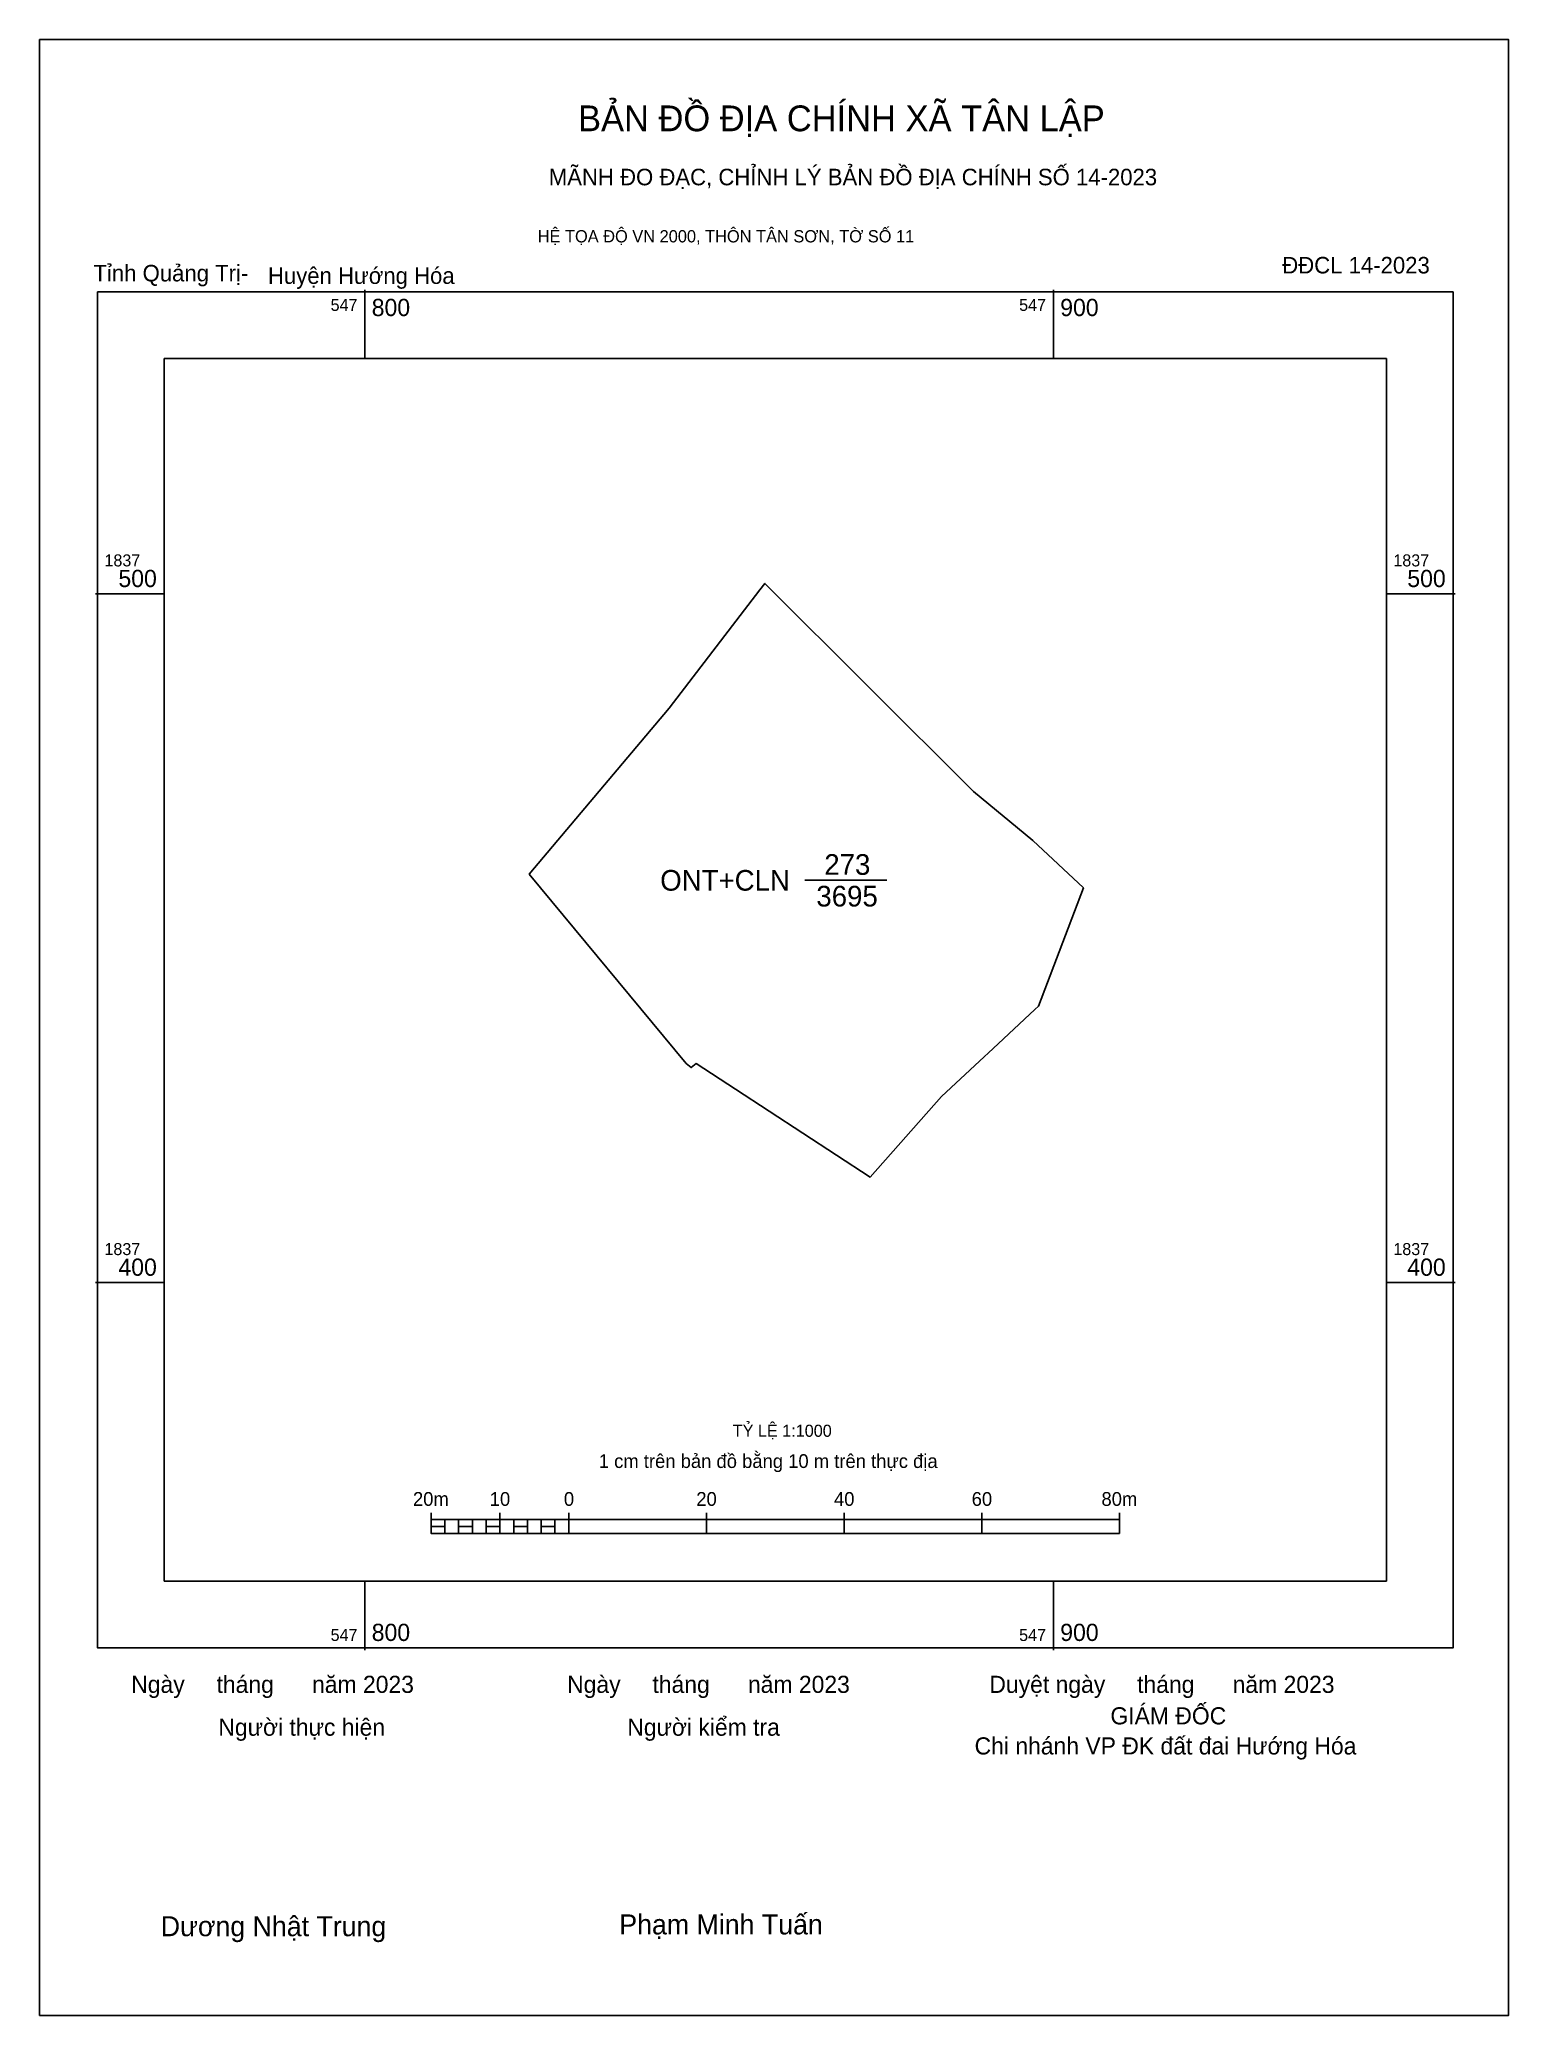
# Model space of a CAD drawing. Extents: x 547753 to 547966, y 1837294 to 1837581.
import ezdxf

# ---------------------------------------------------------------- set-up
doc = ezdxf.new("R2010")
doc.units = 0
for name, color, linetype in [('Level 10', 7, 'Continuous'), ('Level 13', 7, 'Continuous'), ('Level 15', 7, 'Continuous'), ('Level 27', 7, 'Continuous'), ('Level 6', 7, 'Continuous'), ('Level 62', 7, 'Continuous'), ('Level 63', 7, 'Continuous'), ('Level 9', 7, 'Continuous')]:
    doc.layers.add(name, color=color, linetype=linetype)

msp = doc.modelspace()

# ---------------------------------------------------------------- linework, layer by layer
at = {"layer": 'Level 10'}
msp.add_line((547863.9, 1837458.42), (547875.84, 1837458.42), dxfattribs=at)
msp.add_lwpolyline([(547823.88, 1837459.29), (547844.2, 1837483.44), (547857.39, 1837500.59), (547858.12, 1837501.52), (547888.4, 1837471.34), (547897.02, 1837464.21), (547904.36, 1837457.33), (547897.83, 1837440.13), (547897.33, 1837439.66), (547891.24, 1837434), (547889.28, 1837432.17), (547883.77, 1837427.05), (547873.38, 1837415.32), (547853.82, 1837428.09), (547848.12, 1837431.81), (547847.42, 1837431.22), (547846.69, 1837431.82)], close=True, dxfattribs=at)
at = {"layer": 'Level 15'}
msp.add_lwpolyline([(547752.75, 1837580.51), (547966.11, 1837580.51), (547966.11, 1837293.59), (547752.75, 1837293.59)], close=True, dxfattribs=at)
at = {"layer": 'Level 27'}
for p, q in [((547858.12, 1837501.52), (547858.12, 1837501.53)), ((547844.2, 1837483.44), (547844.19, 1837483.45)), ((547897.02, 1837464.21), (547897.03, 1837464.22)), ((547823.88, 1837459.29), (547823.88, 1837459.29)), ((547897.83, 1837440.13), (547897.84, 1837440.12)), ((547891.24, 1837434), (547891.25, 1837433.99)), ((547873.38, 1837415.32), (547873.39, 1837415.31))]:
    msp.add_line(p, q, dxfattribs=at)
at = {"layer": 'Level 62'}
msp.add_lwpolyline([(547770.87, 1837534.17), (547948.38, 1837534.17), (547948.38, 1837356.66), (547770.87, 1837356.66)], close=True, dxfattribs=at)
at = {"layer": 'Level 63'}
for p, q in [((547800, 1837544.17), (547800, 1837534.17)), ((547900, 1837544.17), (547900, 1837534.17)), ((547760.87, 1837500), (547770.87, 1837500)), ((547948.38, 1837500), (547958.38, 1837500)), ((547760.87, 1837400), (547770.87, 1837400)), ((547948.38, 1837400), (547958.38, 1837400)), ((547809.62, 1837366.59), (547809.62, 1837363.59)), ((547819.62, 1837366.59), (547819.62, 1837363.59)), ((547829.62, 1837366.59), (547829.62, 1837363.59)), ((547849.62, 1837366.59), (547849.62, 1837363.59)), ((547869.62, 1837366.59), (547869.62, 1837363.59)), ((547889.62, 1837366.59), (547889.62, 1837363.59)), ((547909.62, 1837366.59), (547909.62, 1837363.59)), ((547809.62, 1837365.59), (547909.62, 1837365.59)), ((547809.62, 1837363.59), (547909.62, 1837363.59)), ((547811.62, 1837365.59), (547811.62, 1837363.59)), ((547813.62, 1837365.59), (547813.62, 1837363.59)), ((547815.62, 1837365.59), (547815.62, 1837363.59)), ((547817.62, 1837365.59), (547817.62, 1837363.59)), ((547819.62, 1837365.59), (547819.62, 1837363.59)), ((547821.62, 1837365.59), (547821.62, 1837363.59)), ((547823.62, 1837365.59), (547823.62, 1837363.59)), ((547825.62, 1837365.59), (547825.62, 1837363.59)), ((547827.62, 1837365.59), (547827.62, 1837363.59)), ((547829.62, 1837365.59), (547829.62, 1837363.59)), ((547800, 1837356.66), (547800, 1837346.66)), ((547900, 1837356.66), (547900, 1837346.66))]:
    msp.add_line(p, q, dxfattribs=at)
for points in [[(547761.18, 1837543.85), (547958.07, 1837543.85), (547958.07, 1837346.97), (547761.18, 1837346.97)], [(547809.62, 1837364.59), (547811.62, 1837364.59), (547811.62, 1837363.59), (547809.62, 1837363.59)], [(547809.62, 1837364.59), (547811.62, 1837364.59), (547811.62, 1837363.59), (547809.62, 1837363.59)], [(547813.62, 1837364.59), (547815.62, 1837364.59), (547815.62, 1837363.59), (547813.62, 1837363.59)], [(547817.62, 1837364.59), (547819.62, 1837364.59), (547819.62, 1837363.59), (547817.62, 1837363.59)], [(547821.62, 1837364.59), (547823.62, 1837364.59), (547823.62, 1837363.59), (547821.62, 1837363.59)], [(547825.62, 1837364.59), (547827.62, 1837364.59), (547827.62, 1837363.59), (547825.62, 1837363.59)]]:
    msp.add_lwpolyline(points, close=True, dxfattribs=at)

# ---------------------------------------------------------------- texts
at = {"layer": 'Level 13'}
for s, p in [('273', (547866.73, 1837459.22)), ('ONT+CLN', (547842.9, 1837456.92)), ('3695', (547865.58, 1837454.62))]:
    msp.add_text(s, height=3, dxfattribs=at).set_placement(p)
at = {"layer": 'Level 6'}
msp.add_text('TỶ LỆ 1:1000', height=1.7579, dxfattribs=at).set_placement((547853.44, 1837377.62))
at = {"layer": 'Level 63'}
for s, height, p in [('BẢN ĐỒ ĐỊA CHÍNH XÃ TÂN LẬP', 3.7437, (547830.97, 1837567.19)), ('MÃNH ĐO ĐẠC, CHỈNH LÝ BẢN ĐỒ ĐỊA CHÍNH SỐ 14-2023', 2.4022, (547826.72, 1837559.34)), ('HỆ TỌA ĐỘ VN 2000, THÔN TÂN SƠN, TỜ SỐ 11', 1.7782, (547825.11, 1837551.05)), ('547', 1.75, (547795.03, 1837541.1)), ('800', 2.5, (547801, 1837540.35)), ('547', 1.75, (547895.03, 1837541.1)), ('900', 2.5, (547901, 1837540.35)), ('1837', 1.75, (547762.18, 1837504)), ('1837', 1.75, (547949.38, 1837504)), ('500', 2.5, (547764.21, 1837501)), ('500', 2.5, (547951.41, 1837501)), ('1837', 1.75, (547762.18, 1837404)), ('400', 2.5, (547764.21, 1837401)), ('1837', 1.75, (547949.38, 1837404)), ('400', 2.5, (547951.41, 1837401)), ('1 cm trên bản đồ bằng 10 m trên thực địa', 2, (547833.98, 1837373.09)), ('20m', 2, (547806.99, 1837367.59)), ('10', 2, (547818.14, 1837367.59)), ('0', 2, (547828.91, 1837367.59)), ('20', 2, (547848.14, 1837367.59)), ('40', 2, (547868.14, 1837367.59)), ('60', 2, (547888.14, 1837367.59)), ('80m', 2, (547906.99, 1837367.59)), ('547', 1.75, (547795.03, 1837347.97)), ('800', 2.5, (547801, 1837347.97)), ('547', 1.75, (547895.03, 1837347.97)), ('900', 2.5, (547901, 1837347.97)), ('Ngày     tháng      năm 2023', 2.4883, (547766.07, 1837340.43)), ('Ngày     tháng      năm 2023', 2.4883, (547829.38, 1837340.43)), ('Duyệt ngày     tháng      năm 2023', 2.4883, (547890.71, 1837340.43)), ('GIÁM ĐỐC', 2.488, (547908.29, 1837335.86)), ('Người thực hiện', 2.4883, (547778.73, 1837334.21)), ('Người kiểm tra', 2.4883, (547838.12, 1837334.21)), ('Chi nhánh VP ĐK đất đai Hướng Hóa', 2.4883, (547888.56, 1837331.49)), ('Dương Nhật Trung', 2.9024, (547770.36, 1837305.1)), ('Phạm Minh Tuấn', 2.9024, (547836.96, 1837305.36))]:
    msp.add_text(s, height=height, dxfattribs=at).set_placement(p)
at = {"layer": 'Level 9'}
for s, p in [('Tỉnh Quảng Trị-', (547760.58, 1837545.38)), ('Huyện Hướng Hóa', (547785.93, 1837545.02)), ('ĐĐCL 14-2023', (547933.25, 1837546.54))]:
    msp.add_text(s, height=2.4022, dxfattribs=at).set_placement(p)

doc.saveas('drawing.dxf')
